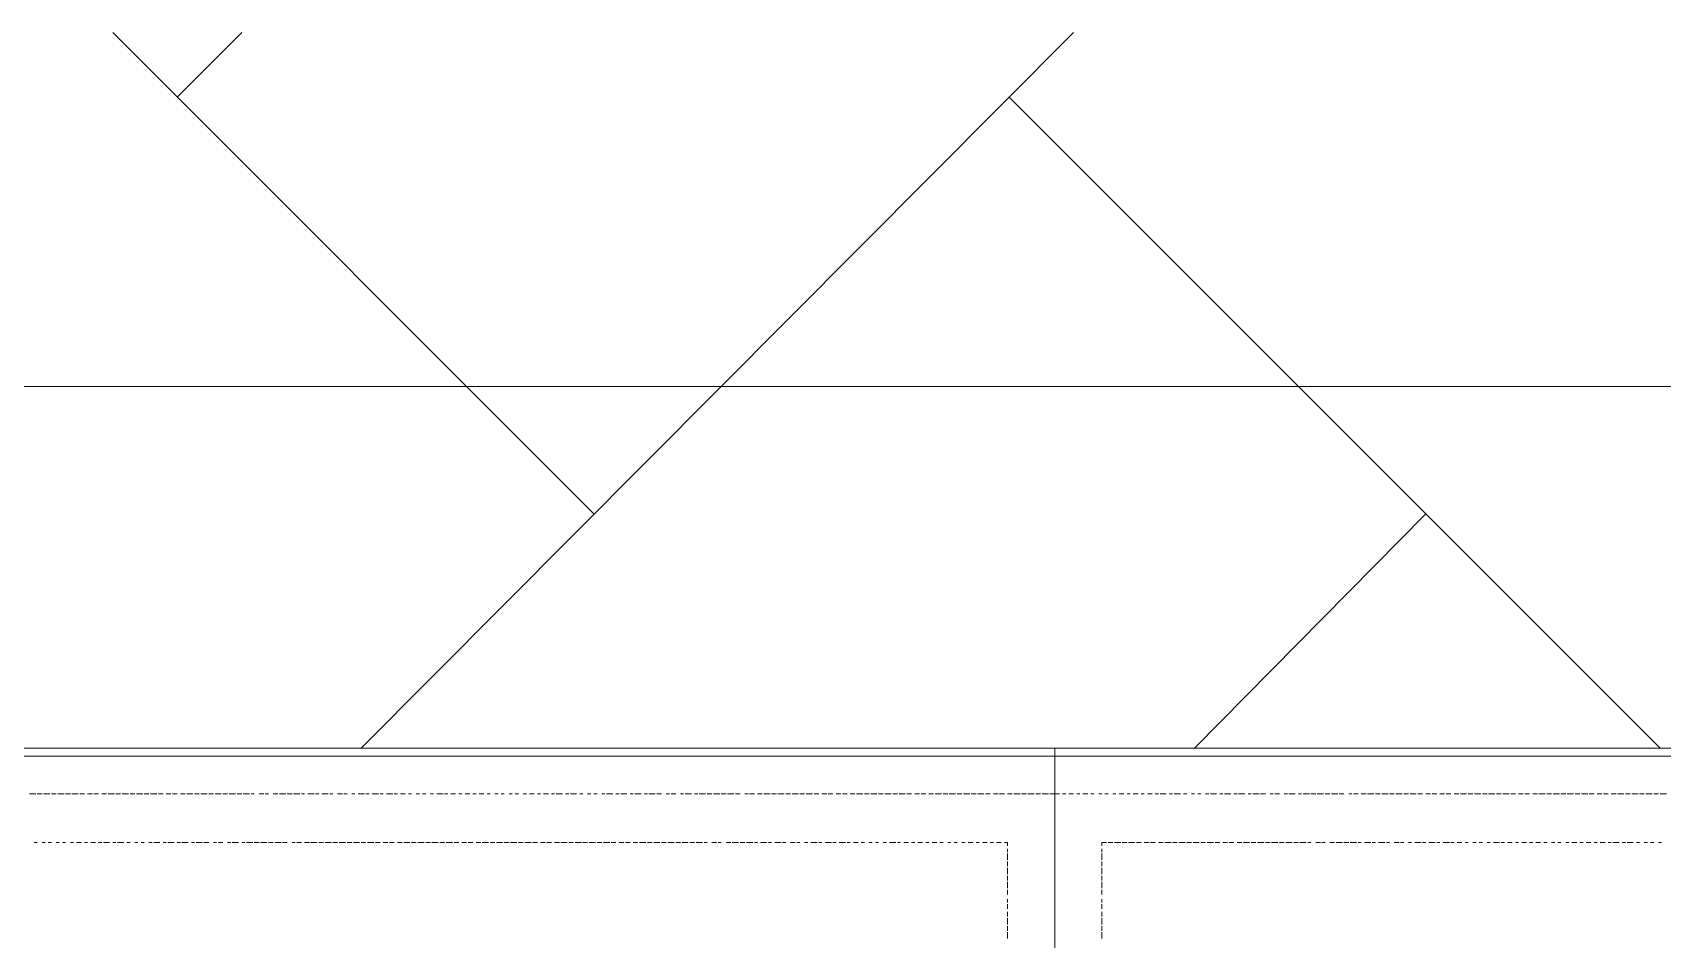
# Model space of a CAD drawing. Header units: millimetres. Extents: x 2928 to 3112, y 1220 to 1280.
# Drawn here: x 2962.22 to 2963.947, y 1237.831 to 1238.792 of the extents above; entities that cross this region are included whole.
import ezdxf

# ---------------------------------------------------------------- set-up
doc = ezdxf.new("R2010")
doc.units = ezdxf.units.MM

msp = doc.modelspace()

# ---------------------------------------------------------------- linework, layer by layer
at = {"color": 9, "linetype": 'Continuous', "lineweight": 13, "true_color": 0xbababa}
for points in [[(2962.81496, 1238.28191), (2962.30495, 1238.79192), (2962.30495, 1238.79192)], [(2962.37328, 1238.72358), (2962.44162, 1238.79192), (2962.44162, 1238.79192)], [(2962.56829, 1238.03358), (2963.3233, 1238.79192), (2963.3233, 1238.79192)], [(2963.94497, 1238.03358), (2963.25496, 1238.72358), (2963.25496, 1238.72358)], [(2963.45163, 1238.03358), (2963.69664, 1238.28191), (2963.69664, 1238.28191)]]:
    msp.add_lwpolyline(points, dxfattribs=at)
at = {"color": 253, "linetype": 'Continuous', "lineweight": 5, "true_color": 0x9a9a9a}
for points in [[(2957.39321, 1238.41691), (2982.93191, 1238.41691), (2982.93191, 1238.41691)], [(2961.2866, 1238.02524), (2963.3033, 1238.02524), (2963.3033, 1238.02524)], [(2963.3033, 1238.02524), (2965.31833, 1238.02524), (2965.31833, 1238.02524)]]:
    msp.add_lwpolyline(points, dxfattribs=at)
at = {"color": 7, "linetype": 'Continuous', "lineweight": 20, "true_color": 0x000007}
for points in [[(2961.2866, 1237.5819), (2963.3033, 1237.5819), (2963.3033, 1238.03358), (2961.2866, 1238.03358)], [(2963.3033, 1237.5819), (2965.31833, 1237.5819), (2965.31833, 1238.03358), (2963.3033, 1238.03358)]]:
    msp.add_lwpolyline(points, close=True, dxfattribs=at)
at = {"color": 252, "linetype": 'Continuous', "lineweight": 13, "true_color": 0x989898}
for points in [[(2962.22328, 1237.98524), (2962.21662, 1237.98524), (2962.21662, 1237.98524)], [(2962.22995, 1237.98524), (2962.22495, 1237.98524), (2962.22495, 1237.98524)], [(2962.23828, 1237.98524), (2962.23162, 1237.98524), (2962.23162, 1237.98524)], [(2962.24495, 1237.98524), (2962.23995, 1237.98524), (2962.23995, 1237.98524)], [(2962.25328, 1237.98524), (2962.24662, 1237.98524), (2962.24662, 1237.98524)], [(2962.25995, 1237.98524), (2962.25495, 1237.98524), (2962.25495, 1237.98524)], [(2962.26828, 1237.98524), (2962.26162, 1237.98524), (2962.26162, 1237.98524)], [(2962.27495, 1237.98524), (2962.26995, 1237.98524), (2962.26995, 1237.98524)], [(2962.28328, 1237.98524), (2962.27828, 1237.98524), (2962.27828, 1237.98524)], [(2962.28995, 1237.98524), (2962.28495, 1237.98524), (2962.28495, 1237.98524)], [(2962.29828, 1237.98524), (2962.29328, 1237.98524), (2962.29328, 1237.98524)], [(2962.30662, 1237.98524), (2962.29995, 1237.98524), (2962.29995, 1237.98524)], [(2962.31328, 1237.98524), (2962.30828, 1237.98524), (2962.30828, 1237.98524)], [(2962.32162, 1237.98524), (2962.31495, 1237.98524), (2962.31495, 1237.98524)], [(2962.32828, 1237.98524), (2962.32328, 1237.98524), (2962.32328, 1237.98524)], [(2962.33662, 1237.98524), (2962.32995, 1237.98524), (2962.32995, 1237.98524)], [(2962.34328, 1237.98524), (2962.33828, 1237.98524), (2962.33828, 1237.98524)], [(2962.35162, 1237.98524), (2962.34495, 1237.98524), (2962.34495, 1237.98524)], [(2962.35828, 1237.98524), (2962.35328, 1237.98524), (2962.35328, 1237.98524)], [(2962.36662, 1237.98524), (2962.36162, 1237.98524), (2962.36162, 1237.98524)], [(2962.37328, 1237.98524), (2962.36828, 1237.98524), (2962.36828, 1237.98524)], [(2962.38162, 1237.98524), (2962.37662, 1237.98524), (2962.37662, 1237.98524)], [(2962.38995, 1237.98524), (2962.38328, 1237.98524), (2962.38328, 1237.98524)], [(2962.39662, 1237.98524), (2962.39162, 1237.98524), (2962.39162, 1237.98524)], [(2962.40495, 1237.98524), (2962.39829, 1237.98524), (2962.39829, 1237.98524)], [(2962.41162, 1237.98524), (2962.40662, 1237.98524), (2962.40662, 1237.98524)], [(2962.41995, 1237.98524), (2962.41329, 1237.98524), (2962.41329, 1237.98524)], [(2962.42662, 1237.98524), (2962.42162, 1237.98524), (2962.42162, 1237.98524)], [(2962.43495, 1237.98524), (2962.42829, 1237.98524), (2962.42829, 1237.98524)], [(2962.44162, 1237.98524), (2962.43662, 1237.98524), (2962.43662, 1237.98524)], [(2962.44995, 1237.98524), (2962.44329, 1237.98524), (2962.44329, 1237.98524)], [(2962.45495, 1237.98524), (2962.45162, 1237.98524), (2962.45162, 1237.98524)], [(2962.46495, 1237.98524), (2962.45995, 1237.98524), (2962.45995, 1237.98524)], [(2962.46995, 1237.98524), (2962.46662, 1237.98524), (2962.46662, 1237.98524)], [(2962.47995, 1237.98524), (2962.47495, 1237.98524), (2962.47495, 1237.98524)], [(2962.48829, 1237.98524), (2962.48162, 1237.98524), (2962.48162, 1237.98524)], [(2962.49495, 1237.98524), (2962.48995, 1237.98524), (2962.48995, 1237.98524)], [(2962.50329, 1237.98524), (2962.49662, 1237.98524), (2962.49662, 1237.98524)], [(2962.50829, 1237.98524), (2962.50495, 1237.98524), (2962.50495, 1237.98524)], [(2962.51829, 1237.98524), (2962.51162, 1237.98524), (2962.51162, 1237.98524)], [(2962.52329, 1237.98524), (2962.51995, 1237.98524), (2962.51995, 1237.98524)], [(2962.53329, 1237.98524), (2962.52662, 1237.98524), (2962.52662, 1237.98524)], [(2962.53829, 1237.98524), (2962.53495, 1237.98524), (2962.53495, 1237.98524)], [(2962.54829, 1237.98524), (2962.54329, 1237.98524), (2962.54329, 1237.98524)], [(2962.55329, 1237.98524), (2962.54995, 1237.98524), (2962.54995, 1237.98524)], [(2962.56162, 1237.98524), (2962.55829, 1237.98524), (2962.55829, 1237.98524)], [(2962.57162, 1237.98524), (2962.56495, 1237.98524), (2962.56495, 1237.98524)], [(2962.57662, 1237.98524), (2962.57329, 1237.98524), (2962.57329, 1237.98524)], [(2962.58662, 1237.98524), (2962.57995, 1237.98524), (2962.57995, 1237.98524)], [(2962.59162, 1237.98524), (2962.58829, 1237.98524), (2962.58829, 1237.98524)], [(2962.60162, 1237.98524), (2962.59495, 1237.98524), (2962.59495, 1237.98524)], [(2962.60662, 1237.98524), (2962.60329, 1237.98524), (2962.60329, 1237.98524)], [(2962.61495, 1237.98524), (2962.60995, 1237.98524), (2962.60995, 1237.98524)], [(2962.62162, 1237.98524), (2962.61829, 1237.98524), (2962.61829, 1237.98524)], [(2962.62996, 1237.98524), (2962.62662, 1237.98524), (2962.62662, 1237.98524)], [(2962.63662, 1237.98524), (2962.63329, 1237.98524), (2962.63329, 1237.98524)], [(2962.64496, 1237.98524), (2962.64162, 1237.98524), (2962.64162, 1237.98524)], [(2962.65496, 1237.98524), (2962.64829, 1237.98524), (2962.64829, 1237.98524)], [(2962.65996, 1237.98524), (2962.65662, 1237.98524), (2962.65662, 1237.98524)], [(2962.66829, 1237.98524), (2962.66329, 1237.98524), (2962.66329, 1237.98524)], [(2962.67496, 1237.98524), (2962.67162, 1237.98524), (2962.67162, 1237.98524)], [(2962.68329, 1237.98524), (2962.67829, 1237.98524), (2962.67829, 1237.98524)], [(2962.68996, 1237.98524), (2962.68662, 1237.98524), (2962.68662, 1237.98524)], [(2962.69829, 1237.98524), (2962.69329, 1237.98524), (2962.69329, 1237.98524)], [(2962.70496, 1237.98524), (2962.70162, 1237.98524), (2962.70162, 1237.98524)], [(2962.71329, 1237.98524), (2962.70996, 1237.98524), (2962.70996, 1237.98524)], [(2962.71996, 1237.98524), (2962.71662, 1237.98524), (2962.71662, 1237.98524)], [(2962.72829, 1237.98524), (2962.72496, 1237.98524), (2962.72496, 1237.98524)], [(2962.73496, 1237.98524), (2962.73162, 1237.98524), (2962.73162, 1237.98524)], [(2962.74329, 1237.98524), (2962.73996, 1237.98524), (2962.73996, 1237.98524)], [(2962.75162, 1237.98524), (2962.74662, 1237.98524), (2962.74662, 1237.98524)], [(2962.75829, 1237.98524), (2962.75496, 1237.98524), (2962.75496, 1237.98524)], [(2962.76662, 1237.98524), (2962.76162, 1237.98524), (2962.76162, 1237.98524)], [(2962.77329, 1237.98524), (2962.76996, 1237.98524), (2962.76996, 1237.98524)], [(2962.78162, 1237.98524), (2962.77496, 1237.98524), (2962.77496, 1237.98524)], [(2962.78829, 1237.98524), (2962.78496, 1237.98524), (2962.78496, 1237.98524)], [(2962.79662, 1237.98524), (2962.78996, 1237.98524), (2962.78996, 1237.98524)], [(2962.80329, 1237.98524), (2962.79996, 1237.98524), (2962.79996, 1237.98524)], [(2962.81162, 1237.98524), (2962.80829, 1237.98524), (2962.80829, 1237.98524)], [(2962.81829, 1237.98524), (2962.81496, 1237.98524), (2962.81496, 1237.98524)], [(2962.82662, 1237.98524), (2962.82329, 1237.98524), (2962.82329, 1237.98524)], [(2962.83496, 1237.98524), (2962.82829, 1237.98524), (2962.82829, 1237.98524)], [(2962.84162, 1237.98524), (2962.83829, 1237.98524), (2962.83829, 1237.98524)], [(2962.84996, 1237.98524), (2962.84329, 1237.98524), (2962.84329, 1237.98524)], [(2962.85662, 1237.98524), (2962.85329, 1237.98524), (2962.85329, 1237.98524)], [(2962.86496, 1237.98524), (2962.85829, 1237.98524), (2962.85829, 1237.98524)], [(2962.87163, 1237.98524), (2962.86829, 1237.98524), (2962.86829, 1237.98524)], [(2962.87996, 1237.98524), (2962.87329, 1237.98524), (2962.87329, 1237.98524)], [(2962.88663, 1237.98524), (2962.88163, 1237.98524), (2962.88163, 1237.98524)], [(2962.89496, 1237.98524), (2962.89163, 1237.98524), (2962.89163, 1237.98524)], [(2962.90163, 1237.98524), (2962.89663, 1237.98524), (2962.89663, 1237.98524)], [(2962.90996, 1237.98524), (2962.90663, 1237.98524), (2962.90663, 1237.98524)], [(2962.91829, 1237.98524), (2962.91163, 1237.98524), (2962.91163, 1237.98524)], [(2962.92496, 1237.98524), (2962.92163, 1237.98524), (2962.92163, 1237.98524)], [(2962.93329, 1237.98524), (2962.92663, 1237.98524), (2962.92663, 1237.98524)], [(2962.93996, 1237.98524), (2962.93496, 1237.98524), (2962.93496, 1237.98524)], [(2962.94829, 1237.98524), (2962.94163, 1237.98524), (2962.94163, 1237.98524)], [(2962.95496, 1237.98524), (2962.94996, 1237.98524), (2962.94996, 1237.98524)], [(2962.96329, 1237.98524), (2962.95663, 1237.98524), (2962.95663, 1237.98524)], [(2962.96996, 1237.98524), (2962.96496, 1237.98524), (2962.96496, 1237.98524)], [(2962.97829, 1237.98524), (2962.97496, 1237.98524), (2962.97496, 1237.98524)], [(2962.98496, 1237.98524), (2962.97996, 1237.98524), (2962.97996, 1237.98524)], [(2962.99329, 1237.98524), (2962.98829, 1237.98524), (2962.98829, 1237.98524)], [(2963.00163, 1237.98524), (2962.99496, 1237.98524), (2962.99496, 1237.98524)], [(2963.00829, 1237.98524), (2963.00329, 1237.98524), (2963.00329, 1237.98524)], [(2963.01663, 1237.98524), (2963.00996, 1237.98524), (2963.00996, 1237.98524)], [(2963.02329, 1237.98524), (2963.01829, 1237.98524), (2963.01829, 1237.98524)], [(2963.03163, 1237.98524), (2963.02496, 1237.98524), (2963.02496, 1237.98524)], [(2963.03829, 1237.98524), (2963.03329, 1237.98524), (2963.03329, 1237.98524)], [(2963.04663, 1237.98524), (2963.03996, 1237.98524), (2963.03996, 1237.98524)], [(2963.05329, 1237.98524), (2963.04829, 1237.98524), (2963.04829, 1237.98524)], [(2963.06163, 1237.98524), (2963.05663, 1237.98524), (2963.05663, 1237.98524)], [(2963.06829, 1237.98524), (2963.06329, 1237.98524), (2963.06329, 1237.98524)], [(2963.07663, 1237.98524), (2963.07163, 1237.98524), (2963.07163, 1237.98524)], [(2963.08329, 1237.98524), (2963.07829, 1237.98524), (2963.07829, 1237.98524)], [(2963.09163, 1237.98524), (2963.08663, 1237.98524), (2963.08663, 1237.98524)], [(2963.09996, 1237.98524), (2963.09329, 1237.98524), (2963.09329, 1237.98524)], [(2963.10663, 1237.98524), (2963.10163, 1237.98524), (2963.10163, 1237.98524)], [(2963.11496, 1237.98524), (2963.1083, 1237.98524), (2963.1083, 1237.98524)], [(2963.12163, 1237.98524), (2963.11663, 1237.98524), (2963.11663, 1237.98524)], [(2963.12996, 1237.98524), (2963.1233, 1237.98524), (2963.1233, 1237.98524)], [(2963.13663, 1237.98524), (2963.13163, 1237.98524), (2963.13163, 1237.98524)], [(2963.14496, 1237.98524), (2963.1383, 1237.98524), (2963.1383, 1237.98524)], [(2963.15163, 1237.98524), (2963.14663, 1237.98524), (2963.14663, 1237.98524)], [(2963.15996, 1237.98524), (2963.15496, 1237.98524), (2963.15496, 1237.98524)], [(2963.16663, 1237.98524), (2963.16163, 1237.98524), (2963.16163, 1237.98524)], [(2963.17496, 1237.98524), (2963.16996, 1237.98524), (2963.16996, 1237.98524)], [(2963.1833, 1237.98524), (2963.17663, 1237.98524), (2963.17663, 1237.98524)], [(2963.18996, 1237.98524), (2963.18496, 1237.98524), (2963.18496, 1237.98524)], [(2963.1983, 1237.98524), (2963.19163, 1237.98524), (2963.19163, 1237.98524)], [(2963.20496, 1237.98524), (2963.19996, 1237.98524), (2963.19996, 1237.98524)], [(2963.2133, 1237.98524), (2963.20663, 1237.98524), (2963.20663, 1237.98524)], [(2963.21996, 1237.98524), (2963.21496, 1237.98524), (2963.21496, 1237.98524)], [(2963.2283, 1237.98524), (2963.22163, 1237.98524), (2963.22163, 1237.98524)], [(2963.23496, 1237.98524), (2963.22996, 1237.98524), (2963.22996, 1237.98524)], [(2963.2433, 1237.98524), (2963.2383, 1237.98524), (2963.2383, 1237.98524)], [(2963.24996, 1237.98524), (2963.24496, 1237.98524), (2963.24496, 1237.98524)], [(2963.2583, 1237.98524), (2963.2533, 1237.98524), (2963.2533, 1237.98524)], [(2963.26663, 1237.98524), (2963.25996, 1237.98524), (2963.25996, 1237.98524)], [(2963.2733, 1237.98524), (2963.2683, 1237.98524), (2963.2683, 1237.98524)], [(2963.28163, 1237.98524), (2963.27496, 1237.98524), (2963.27496, 1237.98524)], [(2963.2883, 1237.98524), (2963.2833, 1237.98524), (2963.2833, 1237.98524)], [(2963.29663, 1237.98524), (2963.28996, 1237.98524), (2963.28996, 1237.98524)], [(2963.3033, 1237.98524), (2963.2983, 1237.98524), (2963.2983, 1237.98524)], [(2963.3083, 1237.98524), (2963.3033, 1237.98524), (2963.3033, 1237.98524)], [(2963.31496, 1237.98524), (2963.31163, 1237.98524), (2963.31163, 1237.98524)], [(2963.3233, 1237.98524), (2963.3183, 1237.98524), (2963.3183, 1237.98524)], [(2963.32997, 1237.98524), (2963.32663, 1237.98524), (2963.32663, 1237.98524)], [(2963.3383, 1237.98524), (2963.3333, 1237.98524), (2963.3333, 1237.98524)], [(2963.34497, 1237.98524), (2963.34163, 1237.98524), (2963.34163, 1237.98524)], [(2963.3533, 1237.98524), (2963.34997, 1237.98524), (2963.34997, 1237.98524)], [(2963.35997, 1237.98524), (2963.35663, 1237.98524), (2963.35663, 1237.98524)], [(2963.3683, 1237.98524), (2963.36497, 1237.98524), (2963.36497, 1237.98524)], [(2963.37663, 1237.98524), (2963.37163, 1237.98524), (2963.37163, 1237.98524)], [(2963.3833, 1237.98524), (2963.37997, 1237.98524), (2963.37997, 1237.98524)], [(2963.39163, 1237.98524), (2963.38663, 1237.98524), (2963.38663, 1237.98524)], [(2963.3983, 1237.98524), (2963.39497, 1237.98524), (2963.39497, 1237.98524)], [(2963.40663, 1237.98524), (2963.40163, 1237.98524), (2963.40163, 1237.98524)], [(2963.4133, 1237.98524), (2963.40997, 1237.98524), (2963.40997, 1237.98524)], [(2963.42163, 1237.98524), (2963.41497, 1237.98524), (2963.41497, 1237.98524)], [(2963.4283, 1237.98524), (2963.42497, 1237.98524), (2963.42497, 1237.98524)], [(2963.43663, 1237.98524), (2963.42997, 1237.98524), (2963.42997, 1237.98524)], [(2963.4433, 1237.98524), (2963.43997, 1237.98524), (2963.43997, 1237.98524)], [(2963.45163, 1237.98524), (2963.4483, 1237.98524), (2963.4483, 1237.98524)], [(2963.4583, 1237.98524), (2963.45497, 1237.98524), (2963.45497, 1237.98524)], [(2963.46663, 1237.98524), (2963.4633, 1237.98524), (2963.4633, 1237.98524)], [(2963.47497, 1237.98524), (2963.4683, 1237.98524), (2963.4683, 1237.98524)], [(2963.48163, 1237.98524), (2963.4783, 1237.98524), (2963.4783, 1237.98524)], [(2963.48997, 1237.98524), (2963.4833, 1237.98524), (2963.4833, 1237.98524)], [(2963.49663, 1237.98524), (2963.4933, 1237.98524), (2963.4933, 1237.98524)], [(2963.50497, 1237.98524), (2963.4983, 1237.98524), (2963.4983, 1237.98524)], [(2963.51163, 1237.98524), (2963.5083, 1237.98524), (2963.5083, 1237.98524)], [(2963.51997, 1237.98524), (2963.5133, 1237.98524), (2963.5133, 1237.98524)], [(2963.52663, 1237.98524), (2963.52163, 1237.98524), (2963.52163, 1237.98524)], [(2963.53497, 1237.98524), (2963.53163, 1237.98524), (2963.53163, 1237.98524)], [(2963.54163, 1237.98524), (2963.53663, 1237.98524), (2963.53663, 1237.98524)], [(2963.54997, 1237.98524), (2963.54663, 1237.98524), (2963.54663, 1237.98524)], [(2963.5583, 1237.98524), (2963.55163, 1237.98524), (2963.55163, 1237.98524)], [(2963.56497, 1237.98524), (2963.56164, 1237.98524), (2963.56164, 1237.98524)], [(2963.5733, 1237.98524), (2963.56664, 1237.98524), (2963.56664, 1237.98524)], [(2963.57997, 1237.98524), (2963.57497, 1237.98524), (2963.57497, 1237.98524)], [(2963.5883, 1237.98524), (2963.58164, 1237.98524), (2963.58164, 1237.98524)], [(2963.59497, 1237.98524), (2963.58997, 1237.98524), (2963.58997, 1237.98524)], [(2963.6033, 1237.98524), (2963.59664, 1237.98524), (2963.59664, 1237.98524)], [(2963.60997, 1237.98524), (2963.60497, 1237.98524), (2963.60497, 1237.98524)], [(2963.6183, 1237.98524), (2963.61497, 1237.98524), (2963.61497, 1237.98524)], [(2963.62497, 1237.98524), (2963.61997, 1237.98524), (2963.61997, 1237.98524)], [(2963.6333, 1237.98524), (2963.6283, 1237.98524), (2963.6283, 1237.98524)], [(2963.64164, 1237.98524), (2963.63497, 1237.98524), (2963.63497, 1237.98524)], [(2963.6483, 1237.98524), (2963.6433, 1237.98524), (2963.6433, 1237.98524)], [(2963.65664, 1237.98524), (2963.64997, 1237.98524), (2963.64997, 1237.98524)], [(2963.6633, 1237.98524), (2963.6583, 1237.98524), (2963.6583, 1237.98524)], [(2963.67164, 1237.98524), (2963.66497, 1237.98524), (2963.66497, 1237.98524)], [(2963.6783, 1237.98524), (2963.6733, 1237.98524), (2963.6733, 1237.98524)], [(2963.68664, 1237.98524), (2963.67997, 1237.98524), (2963.67997, 1237.98524)], [(2963.6933, 1237.98524), (2963.6883, 1237.98524), (2963.6883, 1237.98524)], [(2963.70164, 1237.98524), (2963.69664, 1237.98524), (2963.69664, 1237.98524)], [(2963.7083, 1237.98524), (2963.7033, 1237.98524), (2963.7033, 1237.98524)], [(2963.71664, 1237.98524), (2963.71164, 1237.98524), (2963.71164, 1237.98524)], [(2963.7233, 1237.98524), (2963.7183, 1237.98524), (2963.7183, 1237.98524)], [(2963.73164, 1237.98524), (2963.72664, 1237.98524), (2963.72664, 1237.98524)], [(2963.73997, 1237.98524), (2963.7333, 1237.98524), (2963.7333, 1237.98524)], [(2963.74664, 1237.98524), (2963.74164, 1237.98524), (2963.74164, 1237.98524)], [(2963.75497, 1237.98524), (2963.7483, 1237.98524), (2963.7483, 1237.98524)], [(2963.76164, 1237.98524), (2963.75664, 1237.98524), (2963.75664, 1237.98524)], [(2963.76997, 1237.98524), (2963.7633, 1237.98524), (2963.7633, 1237.98524)], [(2963.77664, 1237.98524), (2963.77164, 1237.98524), (2963.77164, 1237.98524)], [(2963.78497, 1237.98524), (2963.7783, 1237.98524), (2963.7783, 1237.98524)], [(2963.79164, 1237.98524), (2963.78664, 1237.98524), (2963.78664, 1237.98524)], [(2963.79997, 1237.98524), (2963.79497, 1237.98524), (2963.79497, 1237.98524)], [(2963.80664, 1237.98524), (2963.80164, 1237.98524), (2963.80164, 1237.98524)], [(2963.81497, 1237.98524), (2963.80997, 1237.98524), (2963.80997, 1237.98524)], [(2963.82331, 1237.98524), (2963.81664, 1237.98524), (2963.81664, 1237.98524)], [(2963.82997, 1237.98524), (2963.82497, 1237.98524), (2963.82497, 1237.98524)], [(2963.83831, 1237.98524), (2963.83164, 1237.98524), (2963.83164, 1237.98524)], [(2963.84497, 1237.98524), (2963.83997, 1237.98524), (2963.83997, 1237.98524)], [(2963.85331, 1237.98524), (2963.84664, 1237.98524), (2963.84664, 1237.98524)], [(2963.85997, 1237.98524), (2963.85497, 1237.98524), (2963.85497, 1237.98524)], [(2963.86831, 1237.98524), (2963.86164, 1237.98524), (2963.86164, 1237.98524)], [(2963.87497, 1237.98524), (2963.86997, 1237.98524), (2963.86997, 1237.98524)], [(2963.88331, 1237.98524), (2963.87831, 1237.98524), (2963.87831, 1237.98524)], [(2963.88997, 1237.98524), (2963.88497, 1237.98524), (2963.88497, 1237.98524)], [(2963.89831, 1237.98524), (2963.89331, 1237.98524), (2963.89331, 1237.98524)], [(2963.90664, 1237.98524), (2963.89997, 1237.98524), (2963.89997, 1237.98524)], [(2963.91331, 1237.98524), (2963.90831, 1237.98524), (2963.90831, 1237.98524)], [(2963.92164, 1237.98524), (2963.91497, 1237.98524), (2963.91497, 1237.98524)], [(2963.92831, 1237.98524), (2963.92331, 1237.98524), (2963.92331, 1237.98524)], [(2963.93664, 1237.98524), (2963.92997, 1237.98524), (2963.92997, 1237.98524)], [(2963.94331, 1237.98524), (2963.93831, 1237.98524), (2963.93831, 1237.98524)], [(2963.95164, 1237.98524), (2963.94497, 1237.98524), (2963.94497, 1237.98524)], [(2962.22495, 1237.93357), (2962.22162, 1237.93357), (2962.22162, 1237.93357)], [(2962.23328, 1237.93357), (2962.22995, 1237.93357), (2962.22995, 1237.93357)], [(2962.23995, 1237.93357), (2962.23662, 1237.93357), (2962.23662, 1237.93357)], [(2962.24828, 1237.93357), (2962.24495, 1237.93357), (2962.24495, 1237.93357)], [(2962.25495, 1237.93357), (2962.25162, 1237.93357), (2962.25162, 1237.93357)], [(2962.26328, 1237.93357), (2962.25995, 1237.93357), (2962.25995, 1237.93357)], [(2962.27162, 1237.93357), (2962.26662, 1237.93357), (2962.26662, 1237.93357)], [(2962.27828, 1237.93357), (2962.27495, 1237.93357), (2962.27495, 1237.93357)], [(2962.28662, 1237.93357), (2962.28162, 1237.93357), (2962.28162, 1237.93357)], [(2962.29328, 1237.93357), (2962.28995, 1237.93357), (2962.28995, 1237.93357)], [(2962.30162, 1237.93357), (2962.29495, 1237.93357), (2962.29495, 1237.93357)], [(2962.30828, 1237.93357), (2962.30495, 1237.93357), (2962.30495, 1237.93357)], [(2962.31662, 1237.93357), (2962.30995, 1237.93357), (2962.30995, 1237.93357)], [(2962.32328, 1237.93357), (2962.31995, 1237.93357), (2962.31995, 1237.93357)], [(2962.33162, 1237.93357), (2962.32828, 1237.93357), (2962.32828, 1237.93357)], [(2962.33828, 1237.93357), (2962.33495, 1237.93357), (2962.33495, 1237.93357)], [(2962.34662, 1237.93357), (2962.34328, 1237.93357), (2962.34328, 1237.93357)], [(2962.35495, 1237.93357), (2962.34828, 1237.93357), (2962.34828, 1237.93357)], [(2962.36162, 1237.93357), (2962.35828, 1237.93357), (2962.35828, 1237.93357)], [(2962.36995, 1237.93357), (2962.36328, 1237.93357), (2962.36328, 1237.93357)], [(2962.37662, 1237.93357), (2962.37328, 1237.93357), (2962.37328, 1237.93357)], [(2962.38495, 1237.93357), (2962.37828, 1237.93357), (2962.37828, 1237.93357)], [(2962.39162, 1237.93357), (2962.38828, 1237.93357), (2962.38828, 1237.93357)], [(2962.39995, 1237.93357), (2962.39328, 1237.93357), (2962.39328, 1237.93357)], [(2962.40662, 1237.93357), (2962.40162, 1237.93357), (2962.40162, 1237.93357)], [(2962.41495, 1237.93357), (2962.41162, 1237.93357), (2962.41162, 1237.93357)], [(2962.42162, 1237.93357), (2962.41662, 1237.93357), (2962.41662, 1237.93357)], [(2962.42995, 1237.93357), (2962.42662, 1237.93357), (2962.42662, 1237.93357)], [(2962.43829, 1237.93357), (2962.43162, 1237.93357), (2962.43162, 1237.93357)], [(2962.44495, 1237.93357), (2962.44162, 1237.93357), (2962.44162, 1237.93357)], [(2962.45329, 1237.93357), (2962.44662, 1237.93357), (2962.44662, 1237.93357)], [(2962.45995, 1237.93357), (2962.45495, 1237.93357), (2962.45495, 1237.93357)], [(2962.46829, 1237.93357), (2962.46162, 1237.93357), (2962.46162, 1237.93357)], [(2962.47495, 1237.93357), (2962.46995, 1237.93357), (2962.46995, 1237.93357)], [(2962.48329, 1237.93357), (2962.47662, 1237.93357), (2962.47662, 1237.93357)], [(2962.48995, 1237.93357), (2962.48495, 1237.93357), (2962.48495, 1237.93357)], [(2962.49829, 1237.93357), (2962.49495, 1237.93357), (2962.49495, 1237.93357)], [(2962.50495, 1237.93357), (2962.49995, 1237.93357), (2962.49995, 1237.93357)], [(2962.51329, 1237.93357), (2962.50829, 1237.93357), (2962.50829, 1237.93357)], [(2962.52162, 1237.93357), (2962.51495, 1237.93357), (2962.51495, 1237.93357)], [(2962.52829, 1237.93357), (2962.52329, 1237.93357), (2962.52329, 1237.93357)], [(2962.53662, 1237.93357), (2962.52995, 1237.93357), (2962.52995, 1237.93357)], [(2962.54329, 1237.93357), (2962.53829, 1237.93357), (2962.53829, 1237.93357)], [(2962.55162, 1237.93357), (2962.54495, 1237.93357), (2962.54495, 1237.93357)], [(2962.55829, 1237.93357), (2962.55329, 1237.93357), (2962.55329, 1237.93357)], [(2962.56662, 1237.93357), (2962.55995, 1237.93357), (2962.55995, 1237.93357)], [(2962.57329, 1237.93357), (2962.56829, 1237.93357), (2962.56829, 1237.93357)], [(2962.58162, 1237.93357), (2962.57495, 1237.93357), (2962.57495, 1237.93357)], [(2962.58829, 1237.93357), (2962.58329, 1237.93357), (2962.58329, 1237.93357)], [(2962.59662, 1237.93357), (2962.59162, 1237.93357), (2962.59162, 1237.93357)], [(2962.60329, 1237.93357), (2962.59829, 1237.93357), (2962.59829, 1237.93357)], [(2962.61162, 1237.93357), (2962.60662, 1237.93357), (2962.60662, 1237.93357)], [(2962.61995, 1237.93357), (2962.61329, 1237.93357), (2962.61329, 1237.93357)], [(2962.62662, 1237.93357), (2962.62162, 1237.93357), (2962.62162, 1237.93357)], [(2962.63496, 1237.93357), (2962.62829, 1237.93357), (2962.62829, 1237.93357)], [(2962.64162, 1237.93357), (2962.63662, 1237.93357), (2962.63662, 1237.93357)], [(2962.64996, 1237.93357), (2962.64329, 1237.93357), (2962.64329, 1237.93357)], [(2962.65662, 1237.93357), (2962.65162, 1237.93357), (2962.65162, 1237.93357)], [(2962.66496, 1237.93357), (2962.65829, 1237.93357), (2962.65829, 1237.93357)], [(2962.67162, 1237.93357), (2962.66662, 1237.93357), (2962.66662, 1237.93357)], [(2962.67996, 1237.93357), (2962.67496, 1237.93357), (2962.67496, 1237.93357)], [(2962.68662, 1237.93357), (2962.68162, 1237.93357), (2962.68162, 1237.93357)], [(2962.69496, 1237.93357), (2962.68996, 1237.93357), (2962.68996, 1237.93357)], [(2962.70329, 1237.93357), (2962.69662, 1237.93357), (2962.69662, 1237.93357)], [(2962.70996, 1237.93357), (2962.70496, 1237.93357), (2962.70496, 1237.93357)], [(2962.71829, 1237.93357), (2962.71162, 1237.93357), (2962.71162, 1237.93357)], [(2962.72496, 1237.93357), (2962.71996, 1237.93357), (2962.71996, 1237.93357)], [(2962.73329, 1237.93357), (2962.72662, 1237.93357), (2962.72662, 1237.93357)], [(2962.73996, 1237.93357), (2962.73496, 1237.93357), (2962.73496, 1237.93357)], [(2962.74829, 1237.93357), (2962.74162, 1237.93357), (2962.74162, 1237.93357)], [(2962.75496, 1237.93357), (2962.74996, 1237.93357), (2962.74996, 1237.93357)], [(2962.76329, 1237.93357), (2962.75829, 1237.93357), (2962.75829, 1237.93357)], [(2962.76996, 1237.93357), (2962.76496, 1237.93357), (2962.76496, 1237.93357)], [(2962.77829, 1237.93357), (2962.77329, 1237.93357), (2962.77329, 1237.93357)], [(2962.78662, 1237.93357), (2962.77996, 1237.93357), (2962.77996, 1237.93357)], [(2962.79329, 1237.93357), (2962.78829, 1237.93357), (2962.78829, 1237.93357)], [(2962.80162, 1237.93357), (2962.79496, 1237.93357), (2962.79496, 1237.93357)], [(2962.80829, 1237.93357), (2962.80329, 1237.93357), (2962.80329, 1237.93357)], [(2962.81662, 1237.93357), (2962.80996, 1237.93357), (2962.80996, 1237.93357)], [(2962.82329, 1237.93357), (2962.81829, 1237.93357), (2962.81829, 1237.93357)], [(2962.83162, 1237.93357), (2962.82496, 1237.93357), (2962.82496, 1237.93357)], [(2962.83829, 1237.93357), (2962.83329, 1237.93357), (2962.83329, 1237.93357)], [(2962.84662, 1237.93357), (2962.84162, 1237.93357), (2962.84162, 1237.93357)], [(2962.85329, 1237.93357), (2962.84829, 1237.93357), (2962.84829, 1237.93357)], [(2962.86163, 1237.93357), (2962.85662, 1237.93357), (2962.85662, 1237.93357)], [(2962.86996, 1237.93357), (2962.86329, 1237.93357), (2962.86329, 1237.93357)], [(2962.87663, 1237.93357), (2962.87163, 1237.93357), (2962.87163, 1237.93357)], [(2962.88496, 1237.93357), (2962.87829, 1237.93357), (2962.87829, 1237.93357)], [(2962.89163, 1237.93357), (2962.88663, 1237.93357), (2962.88663, 1237.93357)], [(2962.89996, 1237.93357), (2962.89329, 1237.93357), (2962.89329, 1237.93357)], [(2962.90663, 1237.93357), (2962.90163, 1237.93357), (2962.90163, 1237.93357)], [(2962.91496, 1237.93357), (2962.90829, 1237.93357), (2962.90829, 1237.93357)], [(2962.92163, 1237.93357), (2962.91663, 1237.93357), (2962.91663, 1237.93357)], [(2962.92996, 1237.93357), (2962.92329, 1237.93357), (2962.92329, 1237.93357)], [(2962.93496, 1237.93357), (2962.93163, 1237.93357), (2962.93163, 1237.93357)], [(2962.94496, 1237.93357), (2962.93996, 1237.93357), (2962.93996, 1237.93357)], [(2962.94996, 1237.93357), (2962.94663, 1237.93357), (2962.94663, 1237.93357)], [(2962.95996, 1237.93357), (2962.95496, 1237.93357), (2962.95496, 1237.93357)], [(2962.96829, 1237.93357), (2962.96163, 1237.93357), (2962.96163, 1237.93357)], [(2962.97496, 1237.93357), (2962.96996, 1237.93357), (2962.96996, 1237.93357)], [(2962.98329, 1237.93357), (2962.97663, 1237.93357), (2962.97663, 1237.93357)], [(2962.98829, 1237.93357), (2962.98496, 1237.93357), (2962.98496, 1237.93357)], [(2962.99829, 1237.93357), (2962.99163, 1237.93357), (2962.99163, 1237.93357)], [(2963.00329, 1237.93357), (2962.99996, 1237.93357), (2962.99996, 1237.93357)], [(2963.01329, 1237.93357), (2963.00663, 1237.93357), (2963.00663, 1237.93357)], [(2963.01829, 1237.93357), (2963.01496, 1237.93357), (2963.01496, 1237.93357)], [(2963.02829, 1237.93357), (2963.02329, 1237.93357), (2963.02329, 1237.93357)], [(2963.03329, 1237.93357), (2963.02996, 1237.93357), (2963.02996, 1237.93357)], [(2963.04163, 1237.93357), (2963.03829, 1237.93357), (2963.03829, 1237.93357)], [(2963.05163, 1237.93357), (2963.04496, 1237.93357), (2963.04496, 1237.93357)], [(2963.05663, 1237.93357), (2963.05329, 1237.93357), (2963.05329, 1237.93357)], [(2963.06663, 1237.93357), (2963.05996, 1237.93357), (2963.05996, 1237.93357)], [(2963.07163, 1237.93357), (2963.06829, 1237.93357), (2963.06829, 1237.93357)], [(2963.08163, 1237.93357), (2963.07496, 1237.93357), (2963.07496, 1237.93357)], [(2963.08663, 1237.93357), (2963.08329, 1237.93357), (2963.08329, 1237.93357)], [(2963.09496, 1237.93357), (2963.08996, 1237.93357), (2963.08996, 1237.93357)], [(2963.10163, 1237.93357), (2963.0983, 1237.93357), (2963.0983, 1237.93357)], [(2963.10996, 1237.93357), (2963.10663, 1237.93357), (2963.10663, 1237.93357)], [(2963.11663, 1237.93357), (2963.1133, 1237.93357), (2963.1133, 1237.93357)], [(2963.12496, 1237.93357), (2963.12163, 1237.93357), (2963.12163, 1237.93357)], [(2963.13496, 1237.93357), (2963.1283, 1237.93357), (2963.1283, 1237.93357)], [(2963.13996, 1237.93357), (2963.13663, 1237.93357), (2963.13663, 1237.93357)], [(2963.1483, 1237.93357), (2963.1433, 1237.93357), (2963.1433, 1237.93357)], [(2963.15496, 1237.93357), (2963.15163, 1237.93357), (2963.15163, 1237.93357)], [(2963.1633, 1237.93357), (2963.1583, 1237.93357), (2963.1583, 1237.93357)], [(2963.16996, 1237.93357), (2963.16663, 1237.93357), (2963.16663, 1237.93357)], [(2963.1783, 1237.93357), (2963.1733, 1237.93357), (2963.1733, 1237.93357)], [(2963.18496, 1237.93357), (2963.18163, 1237.93357), (2963.18163, 1237.93357)], [(2963.1933, 1237.93357), (2963.18996, 1237.93357), (2963.18996, 1237.93357)], [(2963.19996, 1237.93357), (2963.19663, 1237.93357), (2963.19663, 1237.93357)], [(2963.2083, 1237.93357), (2963.20496, 1237.93357), (2963.20496, 1237.93357)], [(2963.21663, 1237.93357), (2963.21163, 1237.93357), (2963.21163, 1237.93357)], [(2963.2233, 1237.93357), (2963.21996, 1237.93357), (2963.21996, 1237.93357)], [(2963.23163, 1237.93357), (2963.22663, 1237.93357), (2963.22663, 1237.93357)], [(2963.2383, 1237.93357), (2963.23496, 1237.93357), (2963.23496, 1237.93357)], [(2963.24663, 1237.93357), (2963.24163, 1237.93357), (2963.24163, 1237.93357)], [(2963.2533, 1237.93024), (2963.2533, 1237.93357), (2963.24996, 1237.93357)], [(2963.3583, 1237.93357), (2963.3533, 1237.93357), (2963.3533, 1237.93024)], [(2963.36497, 1237.93357), (2963.35997, 1237.93357), (2963.35997, 1237.93357)], [(2963.3733, 1237.93357), (2963.36663, 1237.93357), (2963.36663, 1237.93357)], [(2963.37997, 1237.93357), (2963.37497, 1237.93357), (2963.37497, 1237.93357)], [(2963.3883, 1237.93357), (2963.38163, 1237.93357), (2963.38163, 1237.93357)], [(2963.39497, 1237.93357), (2963.38997, 1237.93357), (2963.38997, 1237.93357)], [(2963.4033, 1237.93357), (2963.3983, 1237.93357), (2963.3983, 1237.93357)], [(2963.40997, 1237.93357), (2963.40497, 1237.93357), (2963.40497, 1237.93357)], [(2963.4183, 1237.93357), (2963.4133, 1237.93357), (2963.4133, 1237.93357)], [(2963.42663, 1237.93357), (2963.41997, 1237.93357), (2963.41997, 1237.93357)], [(2963.4333, 1237.93357), (2963.4283, 1237.93357), (2963.4283, 1237.93357)], [(2963.44163, 1237.93357), (2963.43497, 1237.93357), (2963.43497, 1237.93357)], [(2963.4483, 1237.93357), (2963.4433, 1237.93357), (2963.4433, 1237.93357)], [(2963.45663, 1237.93357), (2963.44997, 1237.93357), (2963.44997, 1237.93357)], [(2963.4633, 1237.93357), (2963.4583, 1237.93357), (2963.4583, 1237.93357)], [(2963.47163, 1237.93357), (2963.46497, 1237.93357), (2963.46497, 1237.93357)], [(2963.4783, 1237.93357), (2963.4733, 1237.93357), (2963.4733, 1237.93357)], [(2963.48663, 1237.93357), (2963.48163, 1237.93357), (2963.48163, 1237.93357)], [(2963.4933, 1237.93357), (2963.4883, 1237.93357), (2963.4883, 1237.93357)], [(2963.50163, 1237.93357), (2963.49663, 1237.93357), (2963.49663, 1237.93357)], [(2963.50997, 1237.93357), (2963.5033, 1237.93357), (2963.5033, 1237.93357)], [(2963.51663, 1237.93357), (2963.51163, 1237.93357), (2963.51163, 1237.93357)], [(2963.52497, 1237.93357), (2963.5183, 1237.93357), (2963.5183, 1237.93357)], [(2963.53163, 1237.93357), (2963.52663, 1237.93357), (2963.52663, 1237.93357)], [(2963.53997, 1237.93357), (2963.5333, 1237.93357), (2963.5333, 1237.93357)], [(2963.54663, 1237.93357), (2963.54163, 1237.93357), (2963.54163, 1237.93357)], [(2963.55497, 1237.93357), (2963.5483, 1237.93357), (2963.5483, 1237.93357)], [(2963.56164, 1237.93357), (2963.55663, 1237.93357), (2963.55663, 1237.93357)], [(2963.56997, 1237.93357), (2963.5633, 1237.93357), (2963.5633, 1237.93357)], [(2963.57497, 1237.93357), (2963.57164, 1237.93357), (2963.57164, 1237.93357)], [(2963.58497, 1237.93357), (2963.57997, 1237.93357), (2963.57997, 1237.93357)], [(2963.58997, 1237.93357), (2963.58664, 1237.93357), (2963.58664, 1237.93357)], [(2963.59997, 1237.93357), (2963.59497, 1237.93357), (2963.59497, 1237.93357)], [(2963.6083, 1237.93357), (2963.60164, 1237.93357), (2963.60164, 1237.93357)], [(2963.61497, 1237.93357), (2963.60997, 1237.93357), (2963.60997, 1237.93357)], [(2963.6233, 1237.93357), (2963.61664, 1237.93357), (2963.61664, 1237.93357)], [(2963.6283, 1237.93357), (2963.62497, 1237.93357), (2963.62497, 1237.93357)], [(2963.6383, 1237.93357), (2963.63164, 1237.93357), (2963.63164, 1237.93357)], [(2963.6433, 1237.93357), (2963.63997, 1237.93357), (2963.63997, 1237.93357)], [(2963.6533, 1237.93357), (2963.64664, 1237.93357), (2963.64664, 1237.93357)], [(2963.6583, 1237.93357), (2963.65497, 1237.93357), (2963.65497, 1237.93357)], [(2963.6683, 1237.93357), (2963.6633, 1237.93357), (2963.6633, 1237.93357)], [(2963.6733, 1237.93357), (2963.66997, 1237.93357), (2963.66997, 1237.93357)], [(2963.68164, 1237.93357), (2963.6783, 1237.93357), (2963.6783, 1237.93357)], [(2963.69164, 1237.93357), (2963.68497, 1237.93357), (2963.68497, 1237.93357)], [(2963.69664, 1237.93357), (2963.6933, 1237.93357), (2963.6933, 1237.93357)], [(2963.70664, 1237.93357), (2963.69997, 1237.93357), (2963.69997, 1237.93357)], [(2963.71164, 1237.93357), (2963.7083, 1237.93357), (2963.7083, 1237.93357)], [(2963.72164, 1237.93357), (2963.71497, 1237.93357), (2963.71497, 1237.93357)], [(2963.72664, 1237.93357), (2963.7233, 1237.93357), (2963.7233, 1237.93357)], [(2963.73497, 1237.93357), (2963.72997, 1237.93357), (2963.72997, 1237.93357)], [(2963.74164, 1237.93357), (2963.7383, 1237.93357), (2963.7383, 1237.93357)], [(2963.74997, 1237.93357), (2963.74664, 1237.93357), (2963.74664, 1237.93357)], [(2963.75664, 1237.93357), (2963.7533, 1237.93357), (2963.7533, 1237.93357)], [(2963.76497, 1237.93357), (2963.76164, 1237.93357), (2963.76164, 1237.93357)], [(2963.77497, 1237.93357), (2963.7683, 1237.93357), (2963.7683, 1237.93357)], [(2963.77997, 1237.93357), (2963.77664, 1237.93357), (2963.77664, 1237.93357)], [(2963.7883, 1237.93357), (2963.7833, 1237.93357), (2963.7833, 1237.93357)], [(2963.79497, 1237.93357), (2963.79164, 1237.93357), (2963.79164, 1237.93357)], [(2963.80331, 1237.93357), (2963.79831, 1237.93357), (2963.79831, 1237.93357)], [(2963.80997, 1237.93357), (2963.80664, 1237.93357), (2963.80664, 1237.93357)], [(2963.81831, 1237.93357), (2963.81331, 1237.93357), (2963.81331, 1237.93357)], [(2963.82497, 1237.93357), (2963.82164, 1237.93357), (2963.82164, 1237.93357)], [(2963.83331, 1237.93357), (2963.82997, 1237.93357), (2963.82997, 1237.93357)], [(2963.83997, 1237.93357), (2963.83664, 1237.93357), (2963.83664, 1237.93357)], [(2963.84831, 1237.93357), (2963.84497, 1237.93357), (2963.84497, 1237.93357)], [(2963.85664, 1237.93357), (2963.85164, 1237.93357), (2963.85164, 1237.93357)], [(2963.86331, 1237.93357), (2963.85997, 1237.93357), (2963.85997, 1237.93357)], [(2963.87164, 1237.93357), (2963.86664, 1237.93357), (2963.86664, 1237.93357)], [(2963.87831, 1237.93357), (2963.87497, 1237.93357), (2963.87497, 1237.93357)], [(2963.88664, 1237.93357), (2963.88164, 1237.93357), (2963.88164, 1237.93357)], [(2963.89331, 1237.93357), (2963.88997, 1237.93357), (2963.88997, 1237.93357)], [(2963.90164, 1237.93357), (2963.89497, 1237.93357), (2963.89497, 1237.93357)], [(2963.90831, 1237.93357), (2963.90497, 1237.93357), (2963.90497, 1237.93357)], [(2963.91664, 1237.93357), (2963.90997, 1237.93357), (2963.90997, 1237.93357)], [(2963.92331, 1237.93357), (2963.91997, 1237.93357), (2963.91997, 1237.93357)], [(2963.93164, 1237.93357), (2963.92831, 1237.93357), (2963.92831, 1237.93357)], [(2963.93831, 1237.93357), (2963.93497, 1237.93357), (2963.93497, 1237.93357)], [(2963.94664, 1237.93357), (2963.94331, 1237.93357), (2963.94331, 1237.93357)], [(2963.2533, 1237.92357), (2963.2533, 1237.92691), (2963.2533, 1237.92691)], [(2963.2533, 1237.91524), (2963.2533, 1237.92191), (2963.2533, 1237.92191)], [(2963.2533, 1237.90857), (2963.2533, 1237.91357), (2963.2533, 1237.91357)], [(2963.3533, 1237.92691), (2963.3533, 1237.92357), (2963.3533, 1237.92357)], [(2963.3533, 1237.92191), (2963.3533, 1237.91524), (2963.3533, 1237.91524)], [(2963.3533, 1237.91357), (2963.3533, 1237.90857), (2963.3533, 1237.90857)], [(2963.2533, 1237.90024), (2963.2533, 1237.90691), (2963.2533, 1237.90691)], [(2963.2533, 1237.89357), (2963.2533, 1237.89857), (2963.2533, 1237.89857)], [(2963.3533, 1237.90691), (2963.3533, 1237.90024), (2963.3533, 1237.90024)], [(2963.3533, 1237.89857), (2963.3533, 1237.89357), (2963.3533, 1237.89357)], [(2963.2533, 1237.88524), (2963.2533, 1237.89191), (2963.2533, 1237.89191)], [(2963.2533, 1237.87857), (2963.2533, 1237.88357), (2963.2533, 1237.88357)], [(2963.3533, 1237.89191), (2963.3533, 1237.88524), (2963.3533, 1237.88524)], [(2963.3533, 1237.88357), (2963.3533, 1237.87857), (2963.3533, 1237.87857)], [(2963.2533, 1237.87024), (2963.2533, 1237.87357), (2963.2533, 1237.87357)], [(2963.2533, 1237.86357), (2963.2533, 1237.86857), (2963.2533, 1237.86857)], [(2963.2533, 1237.85524), (2963.2533, 1237.86024), (2963.2533, 1237.86024)], [(2963.3533, 1237.87357), (2963.3533, 1237.87024), (2963.3533, 1237.87024)], [(2963.3533, 1237.86857), (2963.3533, 1237.86357), (2963.3533, 1237.86357)], [(2963.3533, 1237.86024), (2963.3533, 1237.85524), (2963.3533, 1237.85524)], [(2963.2533, 1237.84691), (2963.2533, 1237.85357), (2963.2533, 1237.85357)], [(2963.2533, 1237.84024), (2963.2533, 1237.84524), (2963.2533, 1237.84524)], [(2963.3533, 1237.85357), (2963.3533, 1237.84691), (2963.3533, 1237.84691)], [(2963.3533, 1237.84524), (2963.3533, 1237.84024), (2963.3533, 1237.84024)], [(2963.2533, 1237.83191), (2963.2533, 1237.83857), (2963.2533, 1237.83857)], [(2963.3533, 1237.83857), (2963.3533, 1237.83191), (2963.3533, 1237.83191)]]:
    msp.add_lwpolyline(points, dxfattribs=at)

doc.saveas('drawing.dxf')
